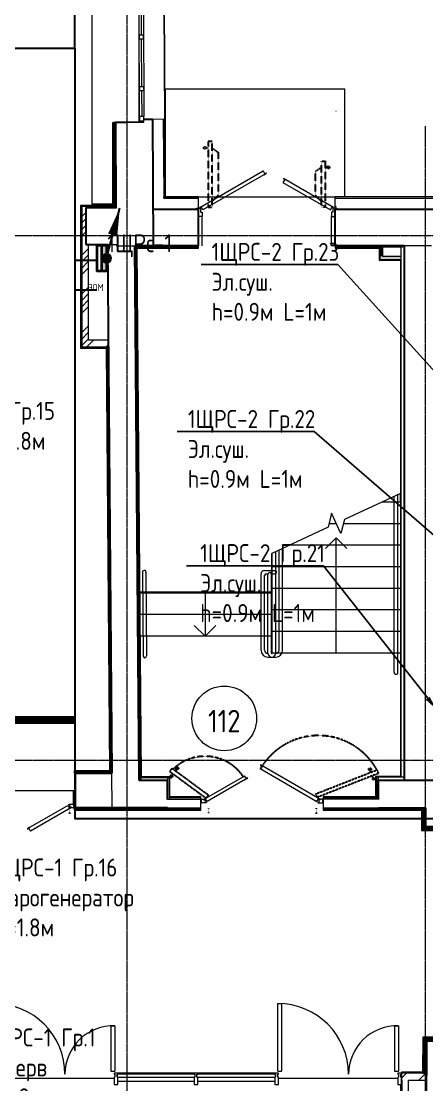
# Model space of a CAD drawing. Header units: millimetres. Extents: x -32 to 417638015, y -35 to 175284279.
# Drawn here: x 171223 to 176859, y 60198 to 74993 of the extents above; entities that cross this region are included whole.
import ezdxf
from ezdxf import colors
from ezdxf.entities.mleader import LeaderData, LeaderLine
from ezdxf.math import Vec2, Vec3

# ---------------------------------------------------------------- set-up
doc = ezdxf.new("R2010")
doc.units = ezdxf.units.MM
for name, pattern in [('ADSK_Линия сетки', [25, 20, -2.5, 0, -2.5]), ('ADSK_Штриховая_ш3 п1_5', [4.5, 3, -1.5]), ('CONTINOUS', [0])]:
    doc.linetypes.add(name, pattern=pattern)
for name, color, linetype, lineweight in [('_ Окна', 7, 'Continuous', 9), ('_ЭМ_гофра', 5, 'Continuous', 60), ('Аннотация', 7, 'Continuous', 18), ('Витраж', 7, 'Continuous', 9), ('Двери', 7, 'Continuous', 9), ('Лестницы', 7, 'Continuous', 9), ('Окна', 7, 'Continuous', 9), ('Оси', 253, 'Continuous', 9), ('Панели витража', 7, 'Continuous', 9), ('Перекрытие', 7, 'Continuous', 18), ('Стены внутренние', 7, 'Continuous', 18), ('Стены наружные', 7, 'Continuous', 18), ('Стены несущие', 7, 'Continuous', 30), ('Стены отделка', 7, 'Continuous', 30), ('Стены перегородки', 7, 'Continuous', 30), ('Стены штриховка', 7, 'Continuous', 9), ('Стрелки вверх', 7, 'Continuous', 18), ('ШТРИХОВКА', 252, 'Continuous', 15), ('ЭМ_Лоток 1_2', 162, 'Continuous', 30), ('ЭОМ_Щит', 5, 'Continuous', 35)]:
    doc.layers.add(name, color=color, linetype=linetype, lineweight=lineweight)
doc.layers.add('_ЭМ_Надписи', color=7, linetype='Continuous')
doc.layers.add('Линии', color=7, linetype='Continuous', lineweight=9, true_color=0x00a600)
doc.styles.add('GOST Common', font='GOST_Common.ttf', dxfattribs={"width": 0.9, "height": 350})
doc.styles.add('GOST Common_5', font='GOST_Common.ttf', dxfattribs={"width": 0.9, "height": 200})
doc.styles.add('ЭОМ', font='isocpeur.ttf', dxfattribs={"width": 0.85, "height": 250})
doc.linetypes.add('Cable in the tray', pattern='A,5,[130,ltypeshp.shx,S=1,R=0,X=0,Y=0],1.5,[130,ltypeshp.shx,S=1.5,R=90,X=0,Y=-1],1,[130,ltypeshp.shx,S=1,R=0,X=0.5,Y=0],5', length=12.5)
pattern_1 = [(45, (-31496.66, 188.9), (-269.4077, 269.4077), []), (45, (-31406.86, 188.9), (-269.4077, 269.4077), []), (45, (-31317.06, 188.9), (-269.4077, 269.4077), []), (45, (-31227.26, 188.9), (-269.4077, 269.4077), [])]
pattern_2 = [(0, (557.2, 188.9), (406.4, 101.6), [33.528, -271.272, 33.528, -271.272, -1625.6]), (0, (557.2, 188.9), (406.4, 101.6), [-609.6, 33.528, -576.072, 33.528, -271.272, -711.2]), (0, (557.2, 188.9), (406.4, 101.6), [-1524, 33.528, -169.672, 33.528, -474.472]), (120, (709.6, 239.7), (-291.1882, 301.1527), [33.528, -271.272, 33.528, -271.272, -1625.6]), (120, (709.6, 239.7), (-291.1882, 301.1527), [-609.6, 33.528, -576.072, 33.528, -271.272, -711.2]), (120, (709.6, 239.7), (-291.1882, 301.1527), [-1524, 33.528, -169.672, 33.528, -474.472]), (240, (760.4, 442.9), (-115.2118, -402.7527), [33.528, -271.272, 33.528, -271.272, -1625.6]), (240, (760.4, 442.9), (-115.2118, -402.7527), [-609.6, 33.528, -576.072, 33.528, -271.272, -711.2]), (240, (760.4, 442.9), (-115.2118, -402.7527), [-1524, 33.528, -169.672, 33.528, -474.472])]

# ---------------------------------------------------------------- blocks, each defined once
blk = doc.blocks.new('1 этаж')
at = {"layer": 'Стены внутренние', "lineweight": 9}
h = blk.add_hatch(dxfattribs=at)
h.set_pattern_fill('ANSI34', color=8, scale=20, style=0)
h.set_pattern_definition(pattern_1)
h.paths.add_polyline_path([(2921.492, 20840.244), (2981.492, 20840.244), (2981.492, 20310.244), (3021.492, 20310.244), (3021.492, 18878.244), (2921.492, 18878.244)])
at = {"layer": 'Стены внутренние'}
for points in [[(7112.201, 20141.927), (7112.201, 20271.427), (7072.201, 20271.427), (7072.201, 20141.927)], [(7072.201, 20101.927), (7367.201, 20101.927), (7367.201, 20141.927), (7072.201, 20141.927), (7072.201, 20120.858)]]:
    blk.add_hatch(color=8, dxfattribs=at).paths.add_polyline_path(points)
at = {"layer": 'Стены внутренние', "lineweight": 9}
h = blk.add_hatch(dxfattribs=at)
h.set_pattern_fill('ANSI34', color=8, scale=20, style=0)
h.set_pattern_definition(pattern_1)
h.paths.add_polyline_path([(3295.63, 18878.244), (3294.79, 18978.244), (3021.492, 18978.244), (3021.492, 18878.244)])
h = blk.add_hatch(dxfattribs=at)
h.set_pattern_fill('FP_12', color=8, style=0, pattern_type=2)
h.set_pattern_definition(pattern_2)
h.paths.add_polyline_path([(7682.806, 12177.014), (7682.806, 12452.685), (7667.806, 12452.685), (7667.806, 12177.014)])
h = blk.add_hatch(dxfattribs=at)
h.set_pattern_fill('FP_12', color=8, style=0, pattern_type=2)
h.set_pattern_definition(pattern_2)
h.paths.add_polyline_path([(8082.806, 12177.014), (8117.806, 12177.014), (8117.806, 12192.014), (7682.806, 12192.014), (7683.025, 12177.014), (8070.371, 12177.014)])
h = blk.add_hatch(dxfattribs=at)
h.set_pattern_fill('FP_12', color=8, style=0, pattern_type=2)
h.set_pattern_definition(pattern_2)
h.paths.add_polyline_path([(7695.335, 8780.913), (7699.706, 8781.175), (7701.287, 9244.595), (7686.553, 9244.595), (7684.705, 8780.913)])
h = blk.add_hatch(dxfattribs=at)
h.set_pattern_fill('FP_12', color=8, style=0, pattern_type=2)
h.set_pattern_definition(pattern_2)
h.paths.add_polyline_path([(8101.287, 9244.595), (8121.287, 9244.595), (8121.287, 9259.595), (7686.613, 9259.595), (7686.613, 9244.595), (8100.558, 9244.595)])
h = blk.add_hatch(dxfattribs=at)
h.set_pattern_fill('ANSI34', color=8, scale=20, style=0)
h.set_pattern_definition(pattern_1)
h.paths.add_polyline_path([(7470.234, 8680.913), (7370.234, 8680.913), (7370.234, 8167.902), (7470.234, 8167.902)])
at = {"layer": 'Стены штриховка'}
h = blk.add_hatch(dxfattribs=at)
h.set_pattern_fill('ANSI34', color=8, scale=20)
h.set_pattern_definition(pattern_1)
h.paths.add_polyline_path([(7719.705, 8780.861), (7664.705, 8780.913), (7370.234, 8780.913), (7370.234, 8680.913), (7383.234, 8680.913), (7719.307, 8680.913)])
at = {"layer": '_ Окна', "color": 8}
for p, q in [((3752.323, 23583.639), (3754.153, 23223.644)), ((3754.458, 23163.645), (3757.787, 22508.653)), ((3758.092, 22448.654), (3759.922, 22088.659)), ((3730.227, 22028.507), (3790.226, 22028.812))]:
    blk.add_line(p, q, dxfattribs=at)
at = {"layer": '_ Окна', "color": 8, "lineweight": 18}
for p, q in [((3724.153, 23223.492), (3784.152, 23223.797)), ((3724.458, 23163.492), (3724.153, 23223.492)), ((3784.457, 23163.797), (3724.458, 23163.492)), ((3784.152, 23223.797), (3784.457, 23163.797)), ((3727.787, 22508.501), (3787.787, 22508.806)), ((3728.092, 22448.502), (3727.787, 22508.501)), ((3787.787, 22508.806), (3788.092, 22448.807)), ((3788.092, 22448.807), (3728.092, 22448.502)), ((3789.921, 22088.811), (3729.922, 22088.506)), ((3729.922, 22088.506), (3730.329, 22008.507)), ((3790.328, 22008.812), (3789.921, 22088.811)), ((3730.329, 22008.507), (3790.328, 22008.812))]:
    blk.add_line(p, q, dxfattribs=at)
at = {"layer": 'Витраж', "color": 8, "lineweight": 18, "extrusion": (0, 0, -1)}
for p, q in [((3427.128, 8780.913), (3377.128, 8780.913)), ((3377.128, 8780.913), (3377.128, 8763.913)), ((3377.128, 8763.913), (3387.128, 8763.913)), ((3387.128, 8763.913), (3387.128, 8723.913)), ((3417.128, 8723.913), (3417.128, 8763.913)), ((3417.128, 8763.913), (3427.128, 8763.913)), ((3427.128, 8763.913), (3427.128, 8780.913)), ((4537.681, 8780.913), (4487.681, 8780.913)), ((4487.681, 8780.913), (4487.681, 8763.913)), ((4487.681, 8763.913), (4497.681, 8763.913)), ((4497.681, 8763.913), (4497.681, 8723.913)), ((4527.681, 8723.913), (4527.681, 8763.913)), ((4527.681, 8763.913), (4537.681, 8763.913)), ((4537.681, 8763.913), (4537.681, 8780.913)), ((5660.234, 8780.913), (5610.234, 8780.913)), ((5610.234, 8780.913), (5610.234, 8763.913)), ((5610.234, 8763.913), (5620.234, 8763.913)), ((5620.234, 8763.913), (5620.234, 8723.913)), ((5650.234, 8723.913), (5650.234, 8763.913)), ((5650.234, 8763.913), (5660.234, 8763.913)), ((5660.234, 8763.913), (5660.234, 8780.913)), ((7370.234, 8780.913), (7320.234, 8780.913)), ((7320.234, 8780.913), (7320.234, 8763.913)), ((7320.234, 8763.913), (7330.234, 8763.913)), ((7330.234, 8763.913), (7330.234, 8723.913)), ((7360.234, 8723.913), (7360.234, 8763.913)), ((7360.234, 8763.913), (7370.234, 8763.913)), ((7370.234, 8763.913), (7370.234, 8780.913)), ((3387.128, 8723.913), (3377.128, 8723.913)), ((3377.128, 8723.913), (3377.128, 8623.913)), ((3377.128, 8623.913), (3427.128, 8623.913)), ((3427.128, 8723.913), (3417.128, 8723.913)), ((3427.128, 8623.913), (3427.128, 8723.913)), ((4497.681, 8723.913), (4487.681, 8723.913)), ((4487.681, 8723.913), (4487.681, 8623.913)), ((4487.681, 8623.913), (4537.681, 8623.913)), ((4537.681, 8723.913), (4527.681, 8723.913)), ((4537.681, 8623.913), (4537.681, 8723.913)), ((5620.234, 8723.913), (5610.234, 8723.913)), ((5610.234, 8723.913), (5610.234, 8623.913)), ((5610.234, 8623.913), (5660.234, 8623.913)), ((5660.234, 8723.913), (5650.234, 8723.913)), ((5660.234, 8623.913), (5660.234, 8723.913)), ((7330.234, 8723.913), (7320.234, 8723.913)), ((7320.234, 8723.913), (7320.234, 8623.913)), ((7320.234, 8623.913), (7370.234, 8623.913)), ((7370.234, 8723.913), (7360.234, 8723.913)), ((7370.234, 8623.913), (7370.234, 8723.913))]:
    blk.add_line(p, q, dxfattribs=at)
at = {"layer": 'Витраж', "color": 8}
for p, q in [((4487.681, 8780.913), (3427.128, 8780.913)), ((5610.234, 8780.913), (4537.681, 8780.913)), ((4487.681, 8663.913), (3427.128, 8663.913)), ((5610.234, 8663.913), (4537.681, 8663.913))]:
    blk.add_line(p, q, dxfattribs=at)
at = {"layer": 'Двери', "color": 8}
for p, q in [((6462.406, 22158.7), (6457.406, 22158.7)), ((4566.71, 20823.118), (5450.056, 21333.118)), ((5450.056, 21333.118), (5451.574, 21330.487)), ((5473.573, 21292.384), (5451.574, 21330.487)), ((5458.255, 21278.916), (4609.55, 20788.916)), ((5458.255, 21278.916), (5492.896, 21298.916)), ((5490.894, 21302.384), (5473.573, 21292.384)), ((5492.896, 21298.916), (5490.894, 21302.384)), ((5747.209, 21212.487), (5723.207, 21170.916)), ((5723.207, 21170.916), (6384.851, 20788.916)), ((5731.407, 21225.118), (5729.888, 21222.487)), ((5729.888, 21222.487), (5747.209, 21212.487)), ((6427.691, 20823.118), (5731.407, 21225.118)), ((4522.201, 20813.458), (4577.201, 20813.458)), ((4522.201, 20801.427), (4522.201, 20813.458)), ((4547.201, 20801.427), (4522.201, 20801.427)), ((4547.201, 20700.411), (4547.201, 20801.427)), ((4568.22, 20820.501), (4566.71, 20823.118)), ((4585.541, 20830.501), (4568.22, 20820.501)), ((4577.201, 20813.458), (4577.201, 20760.427)), ((4577.201, 20760.427), (4598.201, 20760.427)), ((4609.55, 20788.916), (4585.541, 20830.501)), ((4598.201, 20760.427), (4598.201, 20700.411)), ((6384.851, 20788.916), (6408.86, 20830.501)), ((6396.201, 20760.427), (6396.201, 20700.411)), ((6417.201, 20760.427), (6396.201, 20760.427)), ((6408.86, 20830.501), (6426.181, 20820.501)), ((6417.201, 20813.458), (6417.201, 20760.427)), ((6472.201, 20813.458), (6417.201, 20813.458)), ((6426.181, 20820.501), (6427.691, 20823.118)), ((6447.201, 20801.427), (6472.201, 20801.427)), ((6447.201, 20700.411), (6447.201, 20801.427)), ((6457.406, 20844.2), (6462.406, 20844.2)), ((6472.201, 20801.427), (6472.201, 20813.458)), ((4598.201, 20700.411), (4547.201, 20700.411)), ((6396.201, 20700.411), (6447.201, 20700.411)), ((5426.949, 13055.288), (5404.449, 13016.316)), ((5411.878, 13069.185), (5409.628, 13065.288)), ((5409.628, 13065.288), (5426.949, 13055.288)), ((6237.201, 12592.685), (5411.878, 13069.185)), ((4629.201, 12592.685), (5192.117, 12917.685)), ((5192.117, 12917.685), (5194.367, 12913.788)), ((5214.367, 12879.146), (5194.367, 12913.788)), ((5199.547, 12864.816), (5234.188, 12884.816)), ((5231.688, 12889.146), (5214.367, 12879.146)), ((5234.188, 12884.816), (5231.688, 12889.146)), ((5404.449, 13016.316), (6195.13, 12559.816)), ((5199.547, 12864.816), (4671.271, 12559.816)), ((4583.201, 12542.685), (4583.201, 12592.685)), ((4583.201, 12592.685), (4619.372, 12592.685)), ((4593.201, 12592.685), (4583.201, 12592.685)), ((4583.201, 12592.685), (4583.201, 12542.685)), ((4593.201, 12542.685), (4593.201, 12592.685)), ((4619.372, 12592.685), (4619.372, 12587.236)), ((4621.895, 12584.713), (4643.201, 12584.713)), ((4631.451, 12588.788), (4629.201, 12592.685)), ((4648.771, 12598.788), (4631.451, 12588.788)), ((4643.201, 12584.713), (4643.201, 12549.186)), ((4671.271, 12559.816), (4648.771, 12598.788)), ((6195.13, 12559.816), (6217.63, 12598.788)), ((6217.63, 12598.788), (6234.951, 12588.788)), ((6223.201, 12584.713), (6223.201, 12549.186)), ((6244.507, 12584.713), (6223.201, 12584.713)), ((6234.951, 12588.788), (6237.201, 12592.685)), ((6247.03, 12592.685), (6247.03, 12587.236)), ((6283.201, 12592.685), (6247.03, 12592.685)), ((6283.201, 12592.685), (6273.201, 12592.685)), ((6273.201, 12592.685), (6273.201, 12542.685)), ((6283.201, 12542.685), (6283.201, 12592.685)), ((6283.201, 12542.685), (6283.201, 12592.685)), ((2204.903, 12200.553), (2733.179, 12505.553)), ((2775.25, 12472.685), (2212.333, 12147.685)), ((2733.179, 12505.553), (2755.679, 12466.582)), ((2745.078, 12522.685), (2821.25, 12522.685)), ((2745.078, 12518.685), (2745.078, 12522.685)), ((2758.749, 12518.685), (2745.078, 12518.685)), ((2755.679, 12466.582), (2773, 12476.582)), ((2761.25, 12480.657), (2761.25, 12516.184)), ((2782.556, 12480.657), (2761.25, 12480.657)), ((2773, 12476.582), (2775.25, 12472.685)), ((2785.078, 12472.685), (2785.078, 12478.134)), ((2821.25, 12472.685), (2785.078, 12472.685)), ((2821.25, 12522.685), (2811.25, 12522.685)), ((2811.25, 12522.685), (2811.25, 12472.685)), ((2811.25, 12472.685), (2821.25, 12472.685)), ((2821.25, 12522.685), (2821.25, 12472.685)), ((2821.25, 12472.685), (2821.25, 12522.685)), ((4659.372, 12542.685), (4583.201, 12542.685)), ((4583.201, 12542.685), (4593.201, 12542.685)), ((4645.702, 12546.685), (4659.372, 12546.685)), ((4659.372, 12546.685), (4659.372, 12542.685)), ((6207.03, 12546.685), (6207.03, 12542.685)), ((6220.7, 12546.685), (6207.03, 12546.685)), ((6207.03, 12542.685), (6283.201, 12542.685)), ((6273.201, 12542.685), (6283.201, 12542.685)), ((2204.903, 12200.553), (2170.262, 12180.553)), ((2170.262, 12180.553), (2172.762, 12176.223)), ((2172.762, 12176.223), (2190.083, 12186.223)), ((2190.083, 12186.223), (2210.083, 12151.582)), ((2212.333, 12147.685), (2210.083, 12151.582)), ((5650.234, 9748.913), (5705.234, 9748.913)), ((5650.234, 8808.913), (5650.234, 9748.913)), ((5705.234, 9748.913), (5705.234, 8808.913)), ((3332.128, 9438.616), (3387.128, 9438.616)), ((3332.128, 9438.616), (3332.128, 8808.913)), ((3387.128, 9438.616), (3332.128, 9438.616)), ((3387.128, 9438.616), (3387.128, 8808.913)), ((7275.234, 9438.616), (7330.234, 9438.616)), ((7275.234, 9438.616), (7275.234, 8808.913)), ((7330.234, 9438.616), (7275.234, 9438.616)), ((7330.234, 9438.616), (7330.234, 8808.913)), ((3332.128, 8808.913), (3387.128, 8808.913)), ((5650.234, 8808.913), (5705.234, 8808.913)), ((7275.234, 8808.913), (7330.234, 8808.913))]:
    blk.add_line(p, q, dxfattribs=at)
for centre, radius, start, end in [((4621.895, 12587.236), 2.523, 180, 270), ((6244.507, 12587.236), 2.523, 270, 0), ((2758.749, 12516.184), 2.501, 0, 90), ((2782.556, 12478.134), 2.523, 0, 90), ((4645.702, 12549.186), 2.501, 180, 270), ((6220.7, 12549.186), 2.501, 270, 0), ((1707.128, 8763.913), 985, 0, 90), ((5650.234, 8763.913), 985, 0, 90), ((3367.128, 8763.913), 675, 88.3020988, 180), ((7310.234, 8763.913), 675, 88.3020988, 180)]:
    blk.add_arc(centre, radius, start, end, dxfattribs=at)
at = {"layer": 'Лестницы', "color": 8}
for p, q in [((7358.611, 16846.487), (6576.9, 16481.968)), ((7106.963, 16729.141), (7358.611, 16729.141)), ((7106.963, 16729.141), (7358.611, 16729.141)), ((7358.611, 16729.141), (7358.611, 16846.487)), ((6397.577, 16570.752), (6350.323, 16376.314)), ((6363.161, 16429.141), (6463.611, 16429.141)), ((6363.161, 16429.141), (6463.611, 16429.141)), ((6529.645, 16287.531), (6397.577, 16570.752)), ((6576.9, 16481.968), (6529.645, 16287.531)), ((6564.061, 16429.141), (7355.201, 16429.141)), ((6564.061, 16429.141), (7355.201, 16429.141)), ((6350.323, 16376.314), (5568.611, 16011.796)), ((5820.259, 16129.141), (7355.201, 16129.141)), ((5820.259, 16129.141), (7355.201, 16129.141)), ((5568.611, 15829.141), (5568.611, 16011.796)), ((5568.611, 15529.141), (5568.611, 15829.141)), ((5568.611, 15829.141), (7355.201, 15829.141)), ((5568.611, 15829.141), (7355.201, 15829.141)), ((5568.611, 15459.499), (3736.352, 15459.499)), ((5568.611, 15459.499), (3736.352, 15459.499)), ((5568.611, 15229.141), (5568.611, 15529.141)), ((5568.611, 15529.141), (7355.201, 15529.141)), ((5568.611, 15529.141), (7355.201, 15529.141)), ((5568.611, 15159.499), (3738.872, 15159.499)), ((5568.611, 15159.499), (3738.872, 15159.499)), ((5568.611, 14929.141), (5568.611, 15229.141)), ((5568.611, 15229.141), (7355.201, 15229.141)), ((5568.611, 15229.141), (7355.201, 15229.141)), ((5568.611, 14859.499), (3741.391, 14859.499)), ((5568.611, 14629.141), (5568.611, 14929.141)), ((5568.611, 14929.141), (7355.201, 14929.141)), ((5568.611, 14929.141), (7355.201, 14929.141)), ((5568.611, 14629.141), (7355.201, 14629.141)), ((5568.611, 14629.141), (7355.201, 14629.141))]:
    blk.add_line(p, q, dxfattribs=at)
at = {"layer": 'Линии', "color": 8, "linetype": 'ADSK_Штриховая_ш3 п1_5', "lineweight": 30}
for p, q in [((4684.201, 21647.936), (4639.496, 21653.084)), ((4737.201, 21739.642), (4684.201, 21740.368)), ((4684.201, 21740.368), (4684.201, 20827.282)), ((4737.201, 20826.556), (4737.201, 21739.642)), ((4737.201, 21650.72), (4822.201, 21591.202)), ((4822.201, 21591.202), (4822.201, 20993.305)), ((6257.201, 21469.642), (6310.201, 21470.368)), ((6257.201, 20826.556), (6257.201, 21469.642)), ((6310.201, 21470.368), (6310.201, 20827.282)), ((6257.201, 21380.72), (6172.201, 21321.202)), ((6172.201, 21321.202), (6172.201, 20993.305)), ((6310.201, 21377.936), (6354.905, 21383.084)), ((4822.201, 20993.305), (4737.201, 20908.305)), ((6172.201, 20993.305), (6257.201, 20908.305)), ((4684.201, 20827.282), (4737.201, 20826.556)), ((6310.201, 20827.282), (6257.201, 20826.556)), ((4179.849, 13020.464), (4148.437, 12977.776)), ((4687.902, 12646.602), (4179.849, 13020.464)), ((4226.899, 12985.841), (4253.57, 13022.085)), ((4148.437, 12977.776), (4655.904, 12604.344)), ((4195.486, 12943.153), (4168.815, 12906.909)), ((6180.095, 12666.342), (7029.588, 12999.15)), ((7049.597, 12950.067), (6199.428, 12616.994)), ((6944.384, 12965.231), (6932.871, 13008.733)), ((6963.535, 12916.35), (6984.635, 12876.603)), ((7029.588, 12999.15), (7049.597, 12950.067)), ((4655.904, 12604.344), (4687.902, 12646.602)), ((6199.428, 12616.994), (6180.095, 12666.342)), ((2757.001, 12467.17), (2757.001, 12387.17)), ((4687.092, 12462.685), (4687.092, 12397.17)), ((6187.092, 12467.17), (6187.092, 12387.17))]:
    blk.add_line(p, q, dxfattribs=at)
at = {"layer": 'Линии', "color": 8}
for p, q in [((7268.611, 14355.936), (7268.611, 16804.141)), ((7322.201, 14355.936), (7322.201, 16829.141)), ((5668.611, 14664.369), (5668.611, 16059.141)), ((5718.611, 14664.141), (5718.611, 16079.141)), ((3768.938, 15747.18), (3778.721, 14582.18)), ((3818.827, 15749.919), (3828.613, 14584.499)), ((5418.611, 14664.141), (5418.611, 15724.499)), ((5468.611, 15774.499), (5613.611, 15774.499)), ((5468.611, 14664.369), (5468.611, 15706.187)), ((5488.611, 15724.499), (5514.116, 15724.499)), ((5563.106, 15724.499), (5613.611, 15724.499)), ((5513.611, 14569.141), (5623.611, 14569.141))]:
    blk.add_line(p, q, dxfattribs=at)
at = {"layer": 'Линии', "color": 8, "lineweight": 18}
for p, q in [((5573.611, 14624.141), (5573.611, 16014.141)), ((5623.611, 14624.141), (5623.611, 16036.726)), ((5513.611, 14624.141), (5513.611, 15719.499)), ((5563.611, 14624.141), (5563.611, 15719.499))]:
    blk.add_line(p, q, dxfattribs=at)
at = {"layer": 'Линии', "color": 8, "linetype": 'ADSK_Штриховая_ш3 п1_5', "lineweight": 30}
for centre in [(4639.496, 21653.084), (6354.905, 21383.084), (4253.57, 13022.085), (6932.871, 13008.733), (4168.815, 12906.909), (6984.635, 12876.603)]:
    blk.add_circle(centre, 17, dxfattribs=at)
at = {"layer": 'Линии', "color": 8}
blk.add_circle((4907.297, 13715.467), 450, dxfattribs=at)
for centre, radius, start, end in [((3793.83, 15749.499), 25, 0.9622414, 185.3222315), ((5468.611, 15724.499), 50, 90, 180), ((5488.611, 15704.499), 20, 90, 180), ((5538.611, 15719.499), 25, 0, 180), ((5613.611, 15749.499), 25, 270, 90), ((5513.611, 14664.141), 95, 180, 270), ((5513.839, 14664.369), 45.228, 180, 270), ((5623.383, 14664.369), 45.228, 270, 0), ((5623.611, 14664.141), 95, 270, 0), ((3803.613, 14584.499), 25, 185.3222315, 0), ((5568.611, 14624.141), 55, 180, 0), ((5568.611, 14624.141), 5, 180, 0), ((7295.406, 14355.936), 26.795, 180, 0)]:
    blk.add_arc(centre, radius, start, end, dxfattribs=at)
at = {"layer": 'Линии', "color": 8, "linetype": 'ADSK_Штриховая_ш3 п1_5', "lineweight": 30}
for centre, radius, start, end in [((6215.86, 12545.161), 931.743, 29.1581809, 149.856938), ((4640.019, 12547.485), 640.942, 33.3809872, 133.8165285)]:
    blk.add_arc(centre, radius, start, end, dxfattribs=at)
at = {"layer": 'Окна', "color": 8}
for p, q in [((3724.153, 23223.492), (3722.323, 23583.487)), ((3782.323, 23583.792), (3784.152, 23223.797)), ((3724.153, 23223.492), (3724.458, 23163.492)), ((3727.787, 22508.501), (3724.458, 23163.492)), ((3784.457, 23163.797), (3784.152, 23223.797)), ((3784.457, 23163.797), (3787.787, 22508.806)), ((3727.787, 22508.501), (3728.092, 22448.502)), ((3788.092, 22448.807), (3787.787, 22508.806)), ((3729.922, 22088.506), (3728.092, 22448.502)), ((3788.092, 22448.807), (3789.921, 22088.811)), ((3729.922, 22088.506), (3730.329, 22008.507)), ((3790.328, 22008.812), (3789.921, 22088.811)), ((3730.329, 22008.507), (3790.328, 22008.812))]:
    blk.add_line(p, q, dxfattribs=at)
at = {"layer": 'Оси', "color": 8, "linetype": 'ADSK_Линия сетки'}
for p, q in [((3556.766, -4162.595), (3556.766, 44411.9)), ((7706.766, -4162.595), (7706.766, 21955.22)), ((-9557.528, 20433.902), (56672.201, 20433.902)), ((-9557.528, 13133.902), (56672.201, 13133.902))]:
    blk.add_line(p, q, dxfattribs=at)
at = {"layer": 'Панели витража', "color": 8, "lineweight": 18}
for points in [[(4487.681, 8763.913), (3417.128, 8763.913), (3417.128, 8723.913), (4497.681, 8723.913)], [(4527.681, 8723.913), (5620.234, 8723.913), (5620.234, 8763.913)], [(5610.234, 8763.913), (4537.681, 8763.913)]]:
    blk.add_lwpolyline(points, dxfattribs=at)
at = {"layer": 'Перекрытие', "color": 8}
for p, q in [((3065.071, 35918.007), (3065.071, 20875.244)), ((3722.09, 22008.465), (3722.09, 23629.371)), ((6585.605, 22471.427), (4085.605, 22471.427)), ((4085.605, 22471.427), (4085.605, 21168.095)), ((6585.605, 20971.427), (6585.605, 22471.427)), ((3356.766, 20875.244), (3356.766, 22007.624)), ((3356.766, 22007.624), (3556.573, 22007.624)), ((3065.071, 20875.244), (3356.766, 20875.244)), ((4547.201, 20971.427), (6447.201, 20971.427)), ((4597.201, 20700.411), (4597.201, 20291.427)), ((6397.201, 20291.427), (6397.201, 20700.411)), ((6447.201, 20291.427), (6397.201, 20291.427)), ((3736.226, 15474.499), (5568.611, 15474.499)), ((5568.611, 14859.499), (3741.391, 14859.499)), ((2831.25, 12712.685), (2831.25, 12952.685)), ((1121.25, 12712.685), (2831.25, 12712.685)), ((2811.25, 12522.685), (2811.25, 12712.685)), ((3377.128, 8705.913), (1717.128, 8705.913)), ((7320.234, 8705.913), (5660.234, 8705.913))]:
    blk.add_line(p, q, dxfattribs=at)
at = {"layer": 'Стены внутренние', "color": 8}
for p, q in [((3150.603, 20852.244), (3150.603, 20875.244)), ((3162.603, 20875.244), (3162.603, 20852.244)), ((3346.202, 20852.101), (3346.084, 20875.244))]:
    blk.add_line(p, q, dxfattribs=at)
at = {"layer": 'Стены наружные', "color": 8}
for p, q in [((4080.115, 22051.286), (4072.115, 23625.265)), ((4073.11, 23626.271), (4081.115, 22051.291)), ((7355.201, 14318.836), (7355.201, 14327.462))]:
    blk.add_line(p, q, dxfattribs=at)
at = {"layer": 'Стены несущие', "color": 8}
for p, q in [((3910.123, 22049.422), (3790.125, 22048.812)), ((3910.123, 22049.422), (3919.059, 20291.427)), ((3730.329, 22008.507), (3400.333, 22006.83)), ((3406.364, 20820.244), (3400.333, 22006.83)), ((2921.492, 20840.244), (2921.492, 18878.244)), ((3406.364, 20820.244), (2981.492, 20820.244)), ((2981.492, 20820.244), (2981.492, 20310.244)), ((3916.467, 20801.427), (4547.201, 20801.427)), ((4547.201, 20291.427), (4547.201, 20801.427)), ((6447.201, 20801.427), (8408.85, 20801.427)), ((6447.201, 20291.427), (6447.201, 20801.427)), ((2981.492, 20310.244), (3283.605, 20310.244)), ((3283.605, 20310.244), (3345.388, 12952.685)), ((4547.201, 20291.427), (3663.776, 20291.427)), ((3726.242, 12852.685), (3663.776, 20291.427)), ((7407.201, 20291.427), (6447.201, 20291.427)), ((7407.201, 20291.427), (7407.201, 12852.685)), ((2921.492, 18878.244), (3295.63, 18878.244)), ((2834.275, 12952.685), (2834.275, 12472.685)), ((2834.275, 12952.685), (3345.388, 12952.685)), ((4117.83, 12852.685), (3726.242, 12852.685)), ((4117.83, 12587.166), (4117.83, 12852.685)), ((8126.382, 12852.685), (7052.806, 12852.685)), ((7052.806, 12587.166), (7052.806, 12852.685)), ((4117.83, 12472.685), (2834.275, 12472.685)), ((4117.83, 12472.685), (4117.83, 12474.754)), ((7052.806, 12474.754), (7052.806, 12472.685)), ((7052.806, 12472.685), (7702.806, 12472.685)), ((7702.806, 12472.685), (7702.806, 12212.014)), ((7702.806, 12212.014), (8082.806, 12212.014)), ((7695.335, 2667.133), (7721.478, 9225.771)), ((7370.234, 8680.913), (7370.234, 8167.902))]:
    blk.add_line(p, q, dxfattribs=at)
at = {"layer": 'Стены отделка', "color": 8, "lineweight": 9}
for p, q in [((4080.121, 22050.286), (3910.123, 22049.422)), ((4081.115, 22051.291), (4080.115, 22051.286)), ((4080.115, 22051.286), (4085.604, 20971.427)), ((4085.605, 20971.427), (4080.121, 22050.286)), ((4086.604, 20971.427), (4081.115, 22051.291)), ((3400.333, 22006.83), (3368.333, 22006.667)), ((3368.333, 22006.667), (3374.201, 20852.244)), ((3386.263, 20840.128), (3380.333, 22006.728)), ((3915.704, 20951.427), (3920.811, 20951.427)), ((3920.811, 20801.427), (3920.811, 20951.427)), ((4065.706, 20951.427), (4065.604, 20971.427)), ((4065.706, 20972.427), (4065.706, 20951.427)), ((4547.201, 20972.427), (4065.706, 20972.427)), ((4065.706, 20971.427), (4547.201, 20971.427)), ((4547.201, 20801.427), (4547.201, 20972.427)), ((6447.201, 20801.427), (6447.201, 20972.427)), ((8408.85, 20972.427), (6447.201, 20972.427)), ((8408.85, 20971.427), (6447.201, 20971.427)), ((3374.201, 20852.244), (2909.492, 20852.244)), ((2909.492, 20852.244), (2909.492, 18868.244)), ((2921.492, 20840.244), (3408.957, 20840.244)), ((2981.492, 20840.244), (2981.492, 20820.244)), ((3386.263, 20840.128), (3406.263, 20840.23)), ((3406.364, 20820.244), (3408.957, 20820.244)), ((3408.957, 20820.244), (3408.957, 20840.244)), ((3021.492, 18978.244), (3021.492, 20310.244)), ((3283.601, 20310.613), (3263.602, 20310.445)), ((3263.602, 20310.445), (3263.604, 20310.244)), ((3345.388, 12952.685), (3283.601, 20310.613)), ((3683.775, 20291.595), (3663.776, 20291.427)), ((3663.776, 20291.427), (3726.242, 12852.685)), ((3746.241, 12852.853), (3683.775, 20291.595)), ((3683.775, 20291.427), (3683.775, 20271.427)), ((3683.775, 20271.427), (3693.945, 20271.427)), ((4547.201, 20259.427), (4547.201, 20291.427)), ((6447.201, 20291.427), (6447.201, 20259.427)), ((7072.201, 20271.427), (7072.201, 20101.927)), ((7387.201, 20271.427), (7072.201, 20271.427)), ((7112.201, 20141.927), (7112.201, 20271.427)), ((7407.201, 20281.426), (7367.201, 20281.426)), ((7367.201, 12895.74), (7367.201, 20281.426)), ((7387.201, 20271.427), (7387.201, 20291.427)), ((3757.806, 12904.685), (3696.046, 20259.427)), ((3696.046, 20259.427), (4547.201, 20259.427)), ((6447.201, 20259.427), (7060.201, 20259.427)), ((7060.201, 20259.427), (7060.201, 20091.927)), ((7367.201, 20141.927), (7112.201, 20141.927)), ((7062.201, 20089.927), (7355.201, 20089.927)), ((7072.201, 20101.927), (7367.201, 20101.927)), ((7355.201, 20089.927), (7355.201, 14327.462)), ((3294.79, 18978.244), (3021.492, 18978.244)), ((2911.492, 18866.244), (3265.728, 18866.42)), ((3263.728, 18866.419), (3313.119, 12984.685)), ((3275.713, 18868.244), (3325.389, 12952.517)), ((7367.201, 16105.401), (7355.201, 16105.401)), ((7355.201, 16027.767), (7367.201, 16027.767)), ((7355.201, 14327.462), (7367.201, 14327.462)), ((7367.201, 14318.836), (7355.201, 14318.836)), ((7355.201, 14318.836), (7355.201, 12907.74)), ((2821.25, 12984.685), (2821.25, 12952.685)), ((3313.119, 12984.685), (2821.25, 12984.685)), ((2821.25, 12952.685), (2834.275, 12952.685)), ((3315.219, 12972.685), (3325.22, 12972.685)), ((3325.22, 12952.685), (3325.22, 12972.685)), ((3325.389, 12952.517), (3345.388, 12952.685)), ((3745.906, 12892.685), (4139.858, 12892.685)), ((3746.08, 12892.685), (3746.08, 12852.685)), ((4149.858, 12904.685), (3757.806, 12904.685)), ((4119.858, 12892.685), (4119.858, 12592.685)), ((4139.858, 12891.965), (4119.858, 12891.965)), ((4139.858, 12892.685), (4139.858, 12592.685)), ((4151.858, 12624.685), (4151.858, 12902.685)), ((7011.338, 12905.74), (7011.338, 12612.685)), ((7355.201, 12907.74), (7013.338, 12907.74)), ((7407.201, 12895.74), (7023.338, 12895.74)), ((7023.338, 12895.74), (7023.338, 12612.685)), ((7053.338, 12612.685), (7053.338, 12895.74)), ((3726.242, 12852.685), (3746.241, 12852.853)), ((4117.83, 12852.685), (4119.858, 12852.685)), ((7023.338, 12855.74), (7407.201, 12855.74)), ((4583.201, 12624.685), (4151.858, 12624.685)), ((4583.201, 12592.685), (4583.201, 12624.685)), ((6283.201, 12624.685), (6283.201, 12592.685)), ((7052.806, 12624.685), (6283.201, 12624.685)), ((7023.338, 12612.685), (7053.338, 12612.685)), ((2834.275, 12472.685), (2821.25, 12472.685)), ((2821.25, 12472.685), (2821.25, 12440.685)), ((2821.25, 12440.685), (4583.201, 12440.685)), ((4583.201, 12440.685), (4583.201, 12472.685)), ((6283.201, 12472.685), (6283.201, 12440.685)), ((6283.201, 12440.685), (7647.806, 12440.685)), ((7647.806, 12440.685), (7647.806, 12157.014)), ((7682.806, 12452.685), (7702.806, 12452.685)), ((7682.806, 12452.685), (7682.806, 12192.014)), ((7647.806, 12157.014), (8137.806, 12157.014)), ((7682.806, 12192.014), (8102.806, 12192.014)), ((7666.693, 9279.595), (7664.753, 8792.913)), ((8156.287, 9279.595), (7666.693, 9279.595)), ((7699.705, 8780.913), (7701.553, 9244.595)), ((7701.287, 9244.595), (7701.287, 9224.595)), ((7701.287, 9244.595), (8121.287, 9244.595)), ((7701.287, 9224.595), (8101.287, 9224.595)), ((7721.478, 9225.771), (7701.479, 9225.85)), ((7370.234, 8792.913), (7370.234, 8630.913)), ((7664.753, 8792.913), (7370.234, 8792.913)), ((7664.705, 8780.913), (7719.705, 8780.913)), ((7358.234, 8623.913), (7358.234, 8157.902)), ((7470.234, 8680.913), (7719.307, 8680.913)), ((7470.234, 8267.902), (7470.234, 8680.913))]:
    blk.add_line(p, q, dxfattribs=at)
at = {"layer": 'Стены перегородки', "color": 8, "lineweight": 18}
for p, q in [((4117.83, 12592.685), (4583.201, 12592.685)), ((4583.201, 12472.685), (4583.201, 12592.685)), ((6283.201, 12592.685), (6283.201, 12472.685)), ((7052.806, 12592.685), (6283.201, 12592.685)), ((4117.83, 12472.685), (4583.201, 12472.685)), ((6283.201, 12472.685), (7052.806, 12472.685))]:
    blk.add_line(p, q, dxfattribs=at)
at = {"layer": 'Стены штриховка', "color": 8}
for p, q in [((4060.121, 22050.184), (4065.604, 20971.427)), ((3370.333, 22006.678), (3376.211, 20850.244)), ((4065.706, 20951.427), (4547.201, 20951.427)), ((6447.201, 20951.427), (8408.85, 20951.427)), ((2911.492, 20852.244), (2911.492, 18868.244)), ((3376.211, 20850.244), (2911.492, 20850.244)), ((3283.605, 20310.244), (3408.957, 20310.244)), ((3408.957, 20310.244), (3409.052, 20291.427)), ((3409.052, 20291.427), (3663.776, 20291.427)), ((4547.201, 20271.427), (3693.945, 20271.427)), ((6447.201, 20271.427), (7072.201, 20271.427)), ((7787.201, 20291.427), (7407.201, 20291.427)), ((3755.823, 12902.685), (3694.029, 20261.427)), ((3694.029, 20261.427), (4547.201, 20261.427)), ((6447.201, 20261.427), (7062.201, 20261.427)), ((7062.201, 20261.427), (7062.201, 20089.927)), ((7060.201, 20091.927), (7357.201, 20091.927)), ((7060.201, 20091.927), (7060.201, 20089.927)), ((7060.201, 20089.927), (7062.201, 20089.927)), ((7357.201, 20091.927), (7357.201, 14327.462)), ((2909.492, 18868.244), (2909.492, 18866.244)), ((2909.492, 18866.244), (2911.492, 18866.244)), ((2911.492, 18868.244), (3275.713, 18868.244)), ((2921.492, 18878.244), (2921.492, 18880.244)), ((2923.492, 18878.244), (2921.492, 18878.244)), ((3265.712, 18868.244), (3315.135, 12982.685)), ((7357.201, 14318.836), (7357.201, 12905.74)), ((3315.135, 12982.685), (2821.25, 12982.685)), ((2821.25, 12972.685), (3315.219, 12972.685)), ((3349.419, 12472.685), (3345.388, 12952.685)), ((4151.858, 12902.685), (3755.823, 12902.685)), ((4149.858, 12622.685), (4149.858, 12904.685)), ((4151.858, 12904.685), (4149.858, 12904.685)), ((4151.858, 12902.685), (4151.858, 12904.685)), ((7013.338, 12907.74), (7011.338, 12907.74)), ((7011.338, 12907.74), (7011.338, 12905.74)), ((7357.201, 12905.74), (7011.338, 12905.74)), ((7013.338, 12907.74), (7013.338, 12612.685)), ((4583.201, 12612.685), (4139.858, 12612.685)), ((4583.201, 12622.685), (4149.858, 12622.685)), ((7052.806, 12622.685), (6283.201, 12622.685)), ((7023.338, 12612.685), (6283.201, 12612.685)), ((2821.25, 12452.685), (4583.201, 12452.685)), ((2821.25, 12442.685), (4583.201, 12442.685)), ((7682.806, 12452.685), (6283.201, 12452.685)), ((6283.201, 12442.685), (7647.806, 12442.685)), ((7647.806, 12452.685), (7647.806, 12440.685)), ((7658.806, 12452.685), (7658.806, 12168.014)), ((7667.806, 12452.685), (7667.806, 12177.014)), ((7658.806, 12168.014), (8126.806, 12168.014)), ((7667.806, 12177.014), (8117.806, 12177.014)), ((7677.649, 9268.595), (7675.705, 8780.913)), ((8145.287, 9268.595), (7677.649, 9268.595)), ((7686.613, 9259.595), (7684.705, 8780.913)), ((8136.287, 9259.595), (7686.613, 9259.595)), ((7664.705, 8780.913), (7358.234, 8780.913)), ((7664.745, 8790.913), (7370.234, 8790.913)), ((7664.705, 8780.913), (7664.753, 8792.913)), ((7360.234, 8623.913), (7360.234, 8157.902))]:
    blk.add_line(p, q, dxfattribs=at)
at = {"layer": 'Стрелки вверх', "color": 8}
for p, q in [((6463.611, 16229.141), (6313.611, 16079.141)), ((6463.611, 16129.141), (6463.611, 16229.141)), ((6463.611, 16229.141), (6613.611, 16079.141)), ((6463.611, 15829.141), (6463.611, 16129.141)), ((6463.611, 15529.141), (6463.611, 15829.141)), ((4641.005, 15459.499), (4641.005, 15159.499)), ((6463.611, 15229.141), (6463.611, 15529.141)), ((4641.005, 15159.499), (4641.005, 14859.499)), ((6463.611, 14929.141), (6463.611, 15229.141)), ((4641.005, 14859.499), (4491.005, 15009.499)), ((4641.005, 14859.499), (4791.005, 15009.499)), ((6463.611, 14629.141), (6463.611, 14929.141))]:
    blk.add_line(p, q, dxfattribs=at)
at = {"layer": 'Аннотация', "color": 8, "style": 'GOST Common_5', "width": 0.9}
blk.add_text('ЭОМ', height=100, dxfattribs=at).set_placement((3016.756, 19661.031))
at = {"layer": 'Аннотация', "color": 8, "lineweight": 9, "insert": (4907.297, 13678.518), "char_height": 312.5, "width": 520.21112, "attachment_point": 5, "line_spacing_factor": 1.022766, "style": 'GOST Common'}
blk.add_mtext('112', dxfattribs=at)
blk = doc.blocks.new('*U511')
at = {"linetype": 'ByBlock'}
h = blk.add_hatch(color=0, dxfattribs=at)
h.dxf.hatch_style = 1
h.paths.add_polyline_path([(65, 182), (0, 182), (0, -183), (65, -183)])
at = {"color": 0}
blk.add_lwpolyline([(-65, 182), (65, 182), (65, -183), (-65, -183)], close=True, dxfattribs=at)
blk.add_lwpolyline([(0, -183), (0, 182)])
at = {"color": 7, "style": 'GOST Common', "width": 0.9}
blk.add_attdef('НАИМЕНОВАНИЕ', (76, 82), '', height=250, dxfattribs=at)
blk = doc.blocks.new('*U1129')
at = {"linetype": 'CONTINOUS'}
h = blk.add_hatch(color=0, dxfattribs=at)
h.dxf.hatch_style = 1
h.paths.add_polyline_path([(-95, 181, 1), (113, -177, 1)])
at = {"color": 0, "linetype": 'CONTINOUS'}
blk.add_line((4, 3), (625, 2321), dxfattribs=at)
at = {"color": 0, "linetype": 'Continuous'}
blk.add_lwpolyline([(625, 2321, 0, 440, 0), (293, 1082, 440, 440, 0)], format="xyseb", dxfattribs=at)
at = {"color": 0, "linetype": 'CONTINOUS'}
blk.add_circle((9, 2), 207, dxfattribs=at)

msp = doc.modelspace()

# ---------------------------------------------------------------- linework, layer by layer
at = {"layer": '_ЭМ_гофра', "linetype": 'ByBlock'}
for points in [[(169410, 65248), (171959, 65248)], [(169420, 65298), (171969, 65298)]]:
    msp.add_lwpolyline(points, dxfattribs=at)
at = {"layer": 'ЭМ_Лоток 1_2', "linetype": 'Cable in the tray', "ltscale": 50}
for points in [[(171969, 74617), (171969, 88074)], [(163709, 74617), (171969, 74617), (171969, 63901), (211001, 63901)]]:
    msp.add_lwpolyline(points, dxfattribs=at)
at = {"layer": 'ЭМ_Лоток 1_2', "linetype": 'ByBlock'}
for points in [[(172271, 71666), (171969, 71666)], [(172271, 71251), (171969, 71251)]]:
    msp.add_lwpolyline(points, dxfattribs=at)

# ---------------------------------------------------------------- block references
at = {"layer": 'ШТРИХОВКА'}
msp.add_blockref('1 этаж', (169137, 51579), dxfattribs=at)
at = {"layer": 'ЭМ_Лоток 1_2', "xscale": 0.3, "yscale": 0.3, "zscale": 0.3}
msp.add_blockref('*U1129', (172405, 71696), dxfattribs=at)
at = {"layer": 'ЭОМ_Щит'}
msp.add_blockref('*U511', (172342, 71698), dxfattribs=at).add_auto_attribs({'НАИМЕНОВАНИЕ': '1ЩРс-1'})

# ---------------------------------------------------------------- leaders
at = {"layer": '_ЭМ_Надписи', "color": 7, "ltscale": 5}
ml = msp.add_multileader_mtext('Standard', dxfattribs=at)
ml.set_content('{\\fGOST Common|b0|i0|c204|p34;\\W0.9;\\C256;1ЩРС-2\\fISOCPEUR|b0|i0|c204|p34;\\W0.85; Гр.23\\PЭл.суш.\\P\\fGOST Common|b0|i0|c0|p34;\\W0.9;h=0.9\\fGOST Common|b0|i0|c204|p34;м \\fGOST Common|b0|i0|c0|p34;L=1\\fGOST Common|b0|i0|c204|p34;м}', color=1, style='ЭОМ')
ml.set_leader_properties()
ml.build(insert=Vec2(0, 0))
ml.multileader.update_dxf_attribs({"text_left_attachment_type": 6, "text_right_attachment_type": 6, "dogleg_length": 0, "arrow_head_size": 200})
ctx = ml.context
ctx.base_point, ctx.char_height, ctx.arrow_head_size, ctx.landing_gap_size, ctx.plane_origin = Vec3(173868, 71610, -64), 250, 200, 0, Vec3(155605, 81994, -64)
ctx.left_attachment, ctx.right_attachment = 6, 6
notes = []
notes.append((ctx, [(1, (1, 1, 0), (175623, 71610, -64), (-1, 0), 0, [(0, [(180491, 66215, -64)], 0, [])])]))
ctx.mtext.insert, ctx.mtext.width, ctx.mtext.defined_height, ctx.mtext.flow_direction = Vec3(173868, 71910, -64), 2073.81, 546, 5
ml = msp.add_multileader_mtext('Standard', dxfattribs=at)
ml.set_content('{\\fGOST Common|b0|i0|c204|p34;\\W0.9;\\C256;1ЩРС-1\\fISOCPEUR|b0|i0|c204|p34;\\W0.85; Гр.15\\PУтюг \\fGOST Common|b0|i0|c0|p34;\\W0.9;h=\\fGOST Common|b0|i0|c204|p34;1\\fGOST Common|b0|i0|c0|p34;.\\fGOST Common|b0|i0|c204|p34;8м}', color=1, style='ЭОМ')
ml.set_leader_properties()
ml.build(insert=Vec2(0, 0))
ml.multileader.update_dxf_attribs({"text_left_attachment_type": 6, "text_right_attachment_type": 6, "dogleg_length": 0, "arrow_head_size": 200})
ctx = ml.context
ctx.base_point, ctx.char_height, ctx.arrow_head_size, ctx.landing_gap_size, ctx.plane_origin = Vec3(169988, 69398, -64), 250, 200, 0, Vec3(144403, 84403, -64)
ctx.left_attachment, ctx.right_attachment = 6, 6
notes.append((ctx, [(0, (1, 1, 0), (169988, 69398, -64), (1, 0), 0, [(0, [(169470, 69838, -64)], 0, [])])]))
ctx.mtext.insert, ctx.mtext.width, ctx.mtext.defined_height, ctx.mtext.flow_direction = Vec3(169988, 69698, -64), 1949.28, 556, 5
ml = msp.add_multileader_mtext('Standard', dxfattribs=at)
ml.set_content('{\\fGOST Common|b0|i0|c204|p34;\\W0.9;\\C256;1ЩРС-2\\fISOCPEUR|b0|i0|c204|p34;\\W0.85; Гр.22\\PЭл.суш.\\P\\fGOST Common|b0|i0|c0|p34;\\W0.9;h=0.9\\fGOST Common|b0|i0|c204|p34;м \\fGOST Common|b0|i0|c0|p34;L=1\\fGOST Common|b0|i0|c204|p34;м}', color=1, style='ЭОМ')
ml.set_leader_properties()
ml.build(insert=Vec2(0, 0))
ml.multileader.update_dxf_attribs({"text_left_attachment_type": 6, "text_right_attachment_type": 6, "dogleg_length": 0, "arrow_head_size": 200})
ctx = ml.context
ctx.base_point, ctx.char_height, ctx.arrow_head_size, ctx.landing_gap_size, ctx.plane_origin = Vec3(173538, 69285, -64), 250, 200, 0, Vec3(153280, 82489, -64)
ctx.left_attachment, ctx.right_attachment = 6, 6
notes.append((ctx, [(1, (1, 1, 0), (175293, 69285, -64), (-1, 0), 0, [(0, [(178132, 66823, -64)], 0, [])])]))
ctx.mtext.insert, ctx.mtext.width, ctx.mtext.flow_direction = Vec3(173538, 69585, -64), 1959.8, 5
ml = msp.add_multileader_mtext('Standard', dxfattribs=at)
ml.set_content('{\\fGOST Common|b0|i0|c204|p34;\\W0.9;\\C256;1ЩРС-2\\fISOCPEUR|b0|i0|c204|p34;\\W0.85; Гр.21\\PЭл.суш.\\P\\fGOST Common|b0|i0|c0|p34;\\W0.9;h=0.9\\fGOST Common|b0|i0|c204|p34;м \\fGOST Common|b0|i0|c0|p34;L=1\\fGOST Common|b0|i0|c204|p34;м}', color=1, style='ЭОМ')
ml.set_leader_properties()
ml.build(insert=Vec2(0, 0))
ml.multileader.update_dxf_attribs({"text_left_attachment_type": 6, "text_right_attachment_type": 6, "dogleg_length": 0, "arrow_head_size": 200})
ctx = ml.context
ctx.base_point, ctx.char_height, ctx.arrow_head_size, ctx.landing_gap_size, ctx.plane_origin = Vec3(173710, 67419, -64), 250, 200, 0, Vec3(152110, 81198, -64)
ctx.left_attachment, ctx.right_attachment = 6, 6
notes.append((ctx, [(1, (1, 1, 0), (175422, 67419, -64), (-1, 0), 0, [(0, [(176996, 65419, -64)], 0, [])])]))
ctx.mtext.insert, ctx.mtext.width, ctx.mtext.defined_height, ctx.mtext.flow_direction = Vec3(173710, 67719, -64), 2073.81, 546, 5
ml = msp.add_multileader_mtext('Standard', dxfattribs=at)
ml.set_content('{\\fGOST Common|b0|i0|c204|p34;\\W0.9;\\C256;1ЩРС-1\\fISOCPEUR|b0|i0|c204|p34;\\W0.85; Гр.16\\PПарогенератор \\fGOST Common|b0|i0|c0|p34;\\W0.9;h=\\fGOST Common|b0|i0|c204|p34;1\\fGOST Common|b0|i0|c0|p34;.\\fGOST Common|b0|i0|c204|p34;8м}', color=1, style='ЭОМ')
ml.set_leader_properties()
ml.build(insert=Vec2(0, 0))
ml.multileader.update_dxf_attribs({"text_left_attachment_type": 6, "text_right_attachment_type": 6, "dogleg_length": 0, "arrow_head_size": 200})
ctx = ml.context
ctx.base_point, ctx.char_height, ctx.arrow_head_size, ctx.landing_gap_size, ctx.plane_origin = Vec3(170855, 63045, -64), 250, 200, 0, Vec3(145270, 78050, -64)
ctx.left_attachment, ctx.right_attachment = 6, 6
notes.append((ctx, [(0, (1, 1, 0), (170855, 63045, -64), (1, 0), 0, [(0, [(169433, 64326, -64)], 0, [])])]))
ctx.mtext.insert, ctx.mtext.width, ctx.mtext.defined_height, ctx.mtext.flow_direction = Vec3(170855, 63345, -64), 1949.28, 556, 5
ml = msp.add_multileader_mtext('Standard', dxfattribs=at)
ml.set_content('{\\fGOST Common|b0|i0|c204|p34;\\W0.9;\\C256;1ЩРС-1\\fISOCPEUR|b0|i0|c204|p34;\\W0.85; Гр.1\\PРезерв\\P\\pxql;\\fGOST Common|b0|i0|c0|p34;\\W0.9;h=\\fGOST Common|b0|i0|c204|p34;1\\fGOST Common|b0|i0|c0|p34;.\\fGOST Common|b0|i0|c204|p34;8м}', color=1, style='ЭОМ')
ml.set_leader_properties()
ml.build(insert=Vec2(0, 0))
ml.multileader.update_dxf_attribs({"text_left_attachment_type": 6, "text_right_attachment_type": 6, "dogleg_length": 0, "arrow_head_size": 200})
ctx = ml.context
ctx.base_point, ctx.char_height, ctx.arrow_head_size, ctx.landing_gap_size, ctx.plane_origin = Vec3(170705, 60681, -64), 250, 200, 0, Vec3(145185, 76102, -64)
ctx.left_attachment, ctx.right_attachment = 6, 6
notes.append((ctx, [(0, (1, 1, 0), (170705, 60681, -64), (1, 0), 0, [(0, [(169348, 62377, -64)], 0, [])])]))
ctx.mtext.insert, ctx.mtext.width, ctx.mtext.defined_height, ctx.mtext.flow_direction = Vec3(170705, 60981, -64), 1629.26, 546, 5
for ctx, leaders in notes:
    for number, flags, end, landing, length, lines in leaders:
        leader = LeaderData()
        leader.index, (leader.has_last_leader_line, leader.has_dogleg_vector, leader.attachment_direction) = number, flags
        leader.last_leader_point, leader.dogleg_vector, leader.dogleg_length = Vec3(end), Vec3(landing), length
        for number, points, colour, breaks in lines:
            line = LeaderLine()
            line.index, line.vertices, line.color, line.breaks = number, Vec3.list(points), colors.encode_raw_color(colour), breaks
            leader.lines.append(line)
        ctx.leaders.append(leader)

doc.saveas('drawing.dxf')
